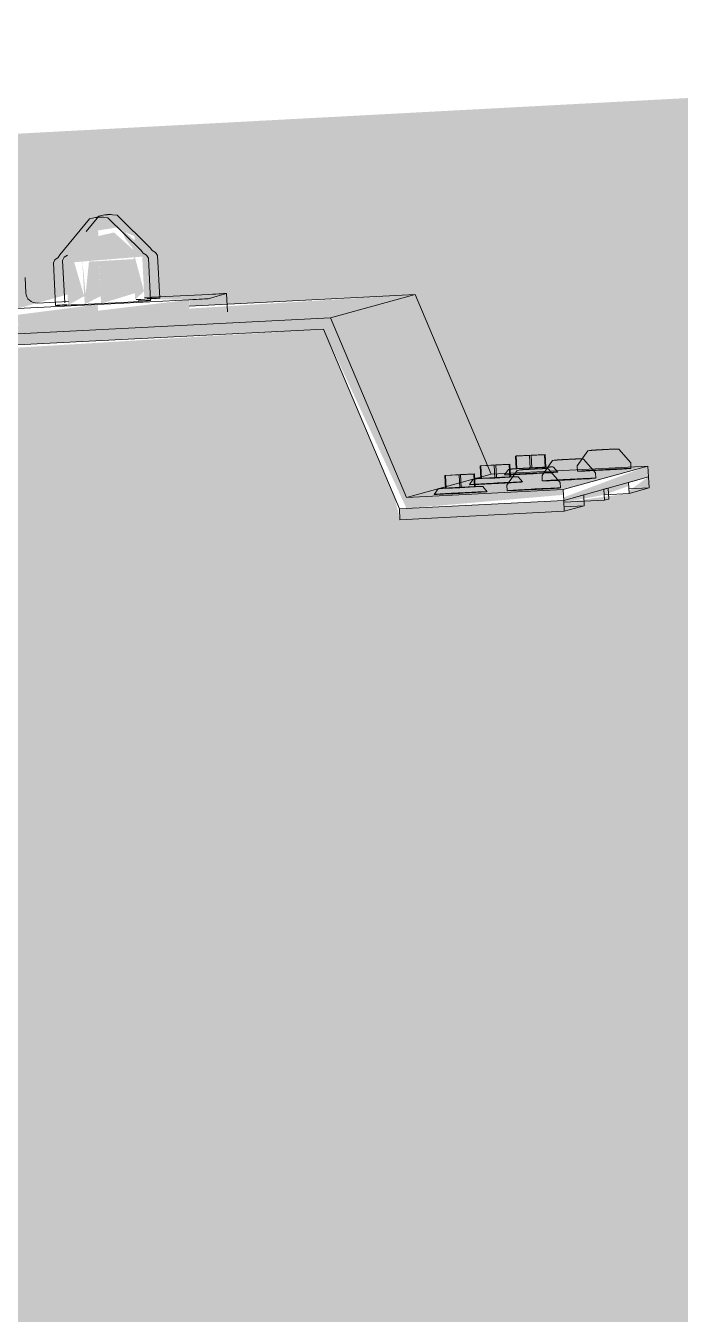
# Model space of a CAD drawing. Header units: millimetres. Extents: x -4612930 to -4329258, y -1064 to 30311.
# Drawn here: x -4402993.8 to -4402815, y 10963.9 to 11316.2 of the extents above; entities that cross this region are included whole.
import ezdxf

# ---------------------------------------------------------------- set-up
doc = ezdxf.new("R2010")
doc.units = ezdxf.units.MM
for name, color, linetype, lineweight in [('A-ROOF-PATT', 132, 'Continuous', 5), ('A-WALL-PATT', 111, 'Continuous', 5), ('Q-SPCQ', 91, 'Continuous', 5)]:
    doc.layers.add(name, color=color, linetype=linetype, lineweight=lineweight)

# ---------------------------------------------------------------- blocks, each defined once
blk = doc.blocks.new('Static Line_Sayfa_Metal Deck_Pan Mount - Up to 15 _ pitch - Max 2 Users-1848369-NORTH EAST')
at = {"layer": 'Q-SPCQ'}
h = blk.add_hatch(color=256, dxfattribs=at)
h.paths.add_polyline_path([(4296198.07, 11233.93), (4296220.02, 11235.05), (4296219.76, 11239.96), (4296197.9, 11237.14)])
h.paths.add_polyline_path([(4296189.68, 11241.42), (4296194.61, 11242.7), (4296192.06, 11292.11), (4296187.08, 11291.86), (4296189.66, 11241.68)])
for points in [[(4296194.66, 11241.68), (4296200.11, 11243.19), (4296198.68, 11262.94), (4296193.31, 11286.42), (4296194.63, 11242.7)], [(4296210.67, 11253.56), (4296220.06, 11253.99), (4296219.85, 11260.98), (4296212.87, 11258.67)], [(4296229.5, 11255.07), (4296232.42, 11255.24), (4296226.55, 11260.42), (4296227.14, 11258.19)], [(4296220.06, 11253.99), (4296229.91, 11254.54), (4296224.23, 11259.66), (4296219.92, 11258.67), (4296220.05, 11254.25)], [(4296229.99, 11241.28), (4296232.42, 11243.61), (4296229.91, 11252.94), (4296229.42, 11252.35), (4296229.99, 11241.29)], [(4296216.15, 11240.58), (4296216.47, 11242.79), (4296215.55, 11252.2), (4296215.63, 11250.6), (4296216.15, 11240.59)], [(4296220.69, 11240.21), (4296229.9, 11243.05), (4296229.42, 11252.35), (4296220.09, 11251.84), (4296220.68, 11240.26)], [(4296138.96, 11228.92), (4296283.38, 11236.3), (4296306.52, 11242.7), (4296244.83, 11238.84), (4296244.97, 11236.33), (4296198.06, 11233.93), (4296197.81, 11237.14), (4296162.1, 11235.31)], [(4296304.15, 11187.22), (4296327.29, 11193.61), (4296306.52, 11242.7), (4296283.38, 11236.3), (4296303.22, 11189.4)], [(4296220.02, 11235.05), (4296244.96, 11236.33), (4296244.71, 11241.24), (4296219.85, 11238.26)], [(4296092.19, 11173.37), (4296125.6, 11175.08), (4296141.21, 11226.03), (4296281.44, 11233.2), (4296304.15, 11184.21), (4296347.03, 11187.91), (4296346.95, 11189.4), (4296304.15, 11187.22), (4296283.38, 11236.3), (4296138.96, 11228.92), (4296123.35, 11177.97), (4296096.6, 11174.59)], [(4296304.15, 11187.22), (4296346.95, 11189.4), (4296370.1, 11195.8), (4296327.29, 11193.61), (4296316.6, 11190.66)], [(4296347.11, 11186.41), (4296370.25, 11192.8), (4296370.1, 11195.8), (4296347.07, 11187.22)], [(4296347.14, 11185.88), (4296358.17, 11187.91), (4296358.09, 11189.44), (4296347.11, 11186.41)], [(4296358.17, 11187.95), (4296364.85, 11190.32), (4296364.8, 11191.3), (4296358.09, 11189.44)], [(4296302.36, 11181.12), (4296347.26, 11183.41), (4296347.11, 11186.41), (4296302.21, 11184.11)]]:
    blk.add_hatch(color=256, dxfattribs=at).paths.add_polyline_path(points)
h = blk.add_hatch(color=256, dxfattribs=at)
h.paths.add_polyline_path([(4296211.67, 11239.79), (4296216.06, 11242.24), (4296213.33, 11251.52), (4296211.07, 11251.41), (4296211.63, 11240.67)])
h.paths.add_polyline_path([(4296216.18, 11240), (4296220.58, 11242.24), (4296220.06, 11251.84), (4296217.38, 11251.71), (4296216.23, 11240.48)])
for p, q in [((4296208.97, 11252.8), (4296208.09, 11252.2)), ((4296209.41, 11253.54), (4296208.97, 11252.8)), ((4296210.16, 11252.02), (4296210.61, 11252.9)), ((4296211.49, 11253.49), (4296210.61, 11252.9)), ((4296231.64, 11254.69), (4296232.15, 11253.99)), ((4296233.08, 11253.49), (4296232.15, 11253.99)), ((4296233.61, 11252.66), (4296233.08, 11253.49)), ((4296234.15, 11255.38), (4296234.66, 11254.69)), ((4296235.6, 11254.19), (4296234.66, 11254.69)), ((4296236.13, 11253.35), (4296235.6, 11254.19)), ((4296236.73, 11241.73), (4296236.13, 11253.35)), ((4296207.65, 11251.32), (4296208.09, 11252.2)), ((4296207.65, 11251.32), (4296208.25, 11239.7)), ((4296210.16, 11252.02), (4296210.76, 11240.39)), ((4296234.21, 11241.03), (4296233.61, 11252.66)), ((4296200.11, 11243.19), (4296199.9, 11247.35)), ((4296250.16, 11242.74), (4296232.51, 11241.84)), ((4296244.8, 11239.54), (4296306.52, 11242.7)), ((4296249.91, 11241.55), (4296252.42, 11242.24)), ((4296252.42, 11242.24), (4296254.94, 11242.94)), ((4296255.2, 11237.95), (4296254.94, 11242.94)), ((4296306.52, 11242.7), (4296283.38, 11236.3)), ((4296306.52, 11242.7), (4296327.29, 11193.61)), ((4296197.81, 11238.84), (4296219.76, 11239.96)), ((4296211.81, 11240.78), (4296203.26, 11240.34)), ((4296219.76, 11239.96), (4296244.71, 11241.24)), ((4296283.38, 11236.3), (4296138.96, 11228.92)), ((4296304.15, 11187.22), (4296283.38, 11236.3)), ((4296141.21, 11226.03), (4296281.44, 11233.2)), ((4296281.44, 11233.2), (4296302.21, 11184.11)), ((4296333.91, 11198.5), (4296337.78, 11198.67)), ((4296334.1, 11198.55), (4296333.91, 11198.5)), ((4296333.91, 11198.5), (4296334.09, 11195)), ((4296338.17, 11198.78), (4296334.1, 11198.55)), ((4296334.1, 11198.55), (4296334.28, 11195.06)), ((4296337.78, 11198.67), (4296341.85, 11198.9)), ((4296337.96, 11195.18), (4296337.78, 11198.67)), ((4296342.04, 11198.96), (4296338.17, 11198.78)), ((4296338.17, 11198.78), (4296338.35, 11195.29)), ((4296341.85, 11198.9), (4296342.04, 11198.96)), ((4296341.85, 11198.9), (4296342.03, 11195.41)), ((4296342.04, 11198.96), (4296342.22, 11195.46)), ((4296365.48, 11195.13), (4296365.4, 11196.63)), ((4296327.29, 11193.61), (4296304.15, 11187.22)), ((4296314.62, 11193.17), (4296318.5, 11193.35)), ((4296314.82, 11193.22), (4296314.62, 11193.17)), ((4296314.8, 11189.67), (4296314.62, 11193.17)), ((4296318.88, 11193.45), (4296314.82, 11193.22)), ((4296315, 11189.73), (4296314.82, 11193.22)), ((4296318.5, 11193.35), (4296322.57, 11193.58)), ((4296318.68, 11189.85), (4296318.5, 11193.35)), ((4296322.76, 11193.63), (4296318.88, 11193.45)), ((4296318.88, 11193.45), (4296319.06, 11189.96)), ((4296322.57, 11193.58), (4296322.76, 11193.63)), ((4296322.75, 11190.08), (4296322.57, 11193.58)), ((4296322.94, 11190.13), (4296322.76, 11193.63)), ((4296324.27, 11195.83), (4296328.14, 11196.01)), ((4296324.46, 11195.89), (4296324.27, 11195.83)), ((4296324.27, 11195.83), (4296324.45, 11192.34)), ((4296328.53, 11196.12), (4296324.46, 11195.89)), ((4296324.46, 11195.89), (4296324.64, 11192.39)), ((4296327.29, 11193.61), (4296370.1, 11195.8)), ((4296328.14, 11196.01), (4296332.21, 11196.24)), ((4296328.32, 11192.52), (4296328.14, 11196.01)), ((4296332.4, 11196.29), (4296328.53, 11196.12)), ((4296328.53, 11196.12), (4296328.71, 11192.62)), ((4296332.21, 11196.24), (4296332.4, 11196.29)), ((4296332.21, 11196.24), (4296332.39, 11192.74)), ((4296332.4, 11196.29), (4296332.58, 11192.8)), ((4296337.96, 11195.18), (4296334.09, 11195)), ((4296334.09, 11195), (4296334.28, 11195.06)), ((4296334.28, 11195.06), (4296338.35, 11195.29)), ((4296342.03, 11195.41), (4296337.96, 11195.18)), ((4296338.35, 11195.29), (4296342.22, 11195.46)), ((4296341.18, 11193.21), (4296341.26, 11191.72)), ((4296342.22, 11195.46), (4296342.03, 11195.41)), ((4296370.1, 11195.8), (4296346.95, 11189.4)), ((4296350.82, 11195.88), (4296350.9, 11194.38)), ((4296355.84, 11192.47), (4296355.76, 11193.96)), ((4296370.1, 11195.8), (4296370.25, 11192.8)), ((4296346.95, 11189.4), (4296304.15, 11187.22)), ((4296318.68, 11189.85), (4296314.8, 11189.67)), ((4296314.8, 11189.67), (4296315, 11189.73)), ((4296315, 11189.73), (4296319.06, 11189.96)), ((4296322.75, 11190.08), (4296318.68, 11189.85)), ((4296319.06, 11189.96), (4296322.94, 11190.13)), ((4296322.94, 11190.13), (4296322.75, 11190.08)), ((4296328.32, 11192.52), (4296324.45, 11192.34)), ((4296324.45, 11192.34), (4296324.64, 11192.39)), ((4296324.64, 11192.39), (4296328.71, 11192.62)), ((4296332.39, 11192.74), (4296328.32, 11192.52)), ((4296328.71, 11192.62), (4296332.58, 11192.8)), ((4296331.54, 11190.55), (4296331.62, 11189.05)), ((4296332.58, 11192.8), (4296332.39, 11192.74)), ((4296346.19, 11189.8), (4296346.12, 11191.3)), ((4296347.11, 11186.41), (4296346.95, 11189.4)), ((4296370.25, 11192.8), (4296347.11, 11186.41)), ((4296358.09, 11189.44), (4296358.68, 11189.61)), ((4296358.09, 11189.44), (4296358.24, 11186.45)), ((4296358.68, 11189.61), (4296359.27, 11189.77)), ((4296359.27, 11189.77), (4296359.43, 11186.77)), ((4296364.8, 11191.3), (4296370.25, 11192.8)), ((4296364.96, 11188.3), (4296364.8, 11191.3)), ((4296364.89, 11189.52), (4296370.41, 11189.81)), ((4296370.41, 11189.81), (4296364.96, 11188.3)), ((4296370.25, 11192.8), (4296370.41, 11189.81)), ((4296302.21, 11184.11), (4296347.11, 11186.41)), ((4296302.21, 11184.11), (4296347.11, 11186.41)), ((4296347.11, 11186.41), (4296352.56, 11187.91)), ((4296347.11, 11186.41), (4296347.26, 11183.41)), ((4296358.24, 11186.45), (4296347.14, 11185.88)), ((4296352.71, 11184.92), (4296352.56, 11187.91)), ((4296364.96, 11188.3), (4296358.17, 11187.95)), ((4296358.83, 11186.61), (4296358.24, 11186.45)), ((4296359.43, 11186.77), (4296358.83, 11186.61)), ((4296302.21, 11184.11), (4296302.36, 11181.12)), ((4296347.26, 11183.41), (4296302.36, 11181.12)), ((4296347.2, 11184.64), (4296352.71, 11184.92)), ((4296352.71, 11184.92), (4296347.26, 11183.41))]:
    blk.add_line(p, q, dxfattribs=at)
at = {"layer": 'Q-SPCQ', "flags": 128}
for points in [[(4296209.41, 11253.54), (4296217.54, 11263.42), (4296218.74, 11263.69), (4296219.16, 11263.76), (4296219.37, 11263.78), (4296219.5, 11263.79), (4296219.59, 11263.8), (4296219.66, 11263.81), (4296219.7, 11263.81), (4296219.74, 11263.82), (4296219.77, 11263.82), (4296219.8, 11263.82), (4296219.82, 11263.82), (4296219.84, 11263.82), (4296219.85, 11263.82), (4296219.87, 11263.82), (4296219.88, 11263.83), (4296219.89, 11263.83), (4296219.9, 11263.83), (4296219.91, 11263.83), (4296219.92, 11263.83), (4296219.93, 11263.83), (4296219.93, 11263.83), (4296219.94, 11263.83), (4296219.95, 11263.83), (4296219.95, 11263.83), (4296219.96, 11263.83), (4296219.98, 11263.83), (4296219.98, 11263.83)], [(4296216.58, 11259.9), (4296220.06, 11264.12), (4296221.25, 11264.39), (4296221.67, 11264.45), (4296221.89, 11264.48), (4296222.02, 11264.49), (4296222.11, 11264.5), (4296222.17, 11264.5), (4296222.22, 11264.51), (4296222.26, 11264.51), (4296222.29, 11264.51), (4296222.31, 11264.51), (4296222.33, 11264.52), (4296222.35, 11264.52), (4296222.37, 11264.52), (4296222.38, 11264.52), (4296222.4, 11264.52), (4296222.41, 11264.52), (4296222.42, 11264.52), (4296222.43, 11264.52), (4296222.43, 11264.52), (4296222.44, 11264.52), (4296222.45, 11264.52), (4296222.46, 11264.52), (4296222.46, 11264.52), (4296222.47, 11264.52), (4296222.48, 11264.53), (4296222.49, 11264.53), (4296222.5, 11264.53)], [(4296231.64, 11254.69), (4296222.53, 11263.68), (4296221.31, 11263.83), (4296220.89, 11263.84), (4296220.67, 11263.85), (4296220.54, 11263.85), (4296220.45, 11263.85), (4296220.39, 11263.85), (4296220.34, 11263.85), (4296220.3, 11263.84), (4296220.27, 11263.84), (4296220.24, 11263.84), (4296220.22, 11263.84), (4296220.21, 11263.84), (4296220.19, 11263.84), (4296220.18, 11263.84), (4296220.16, 11263.84), (4296220.15, 11263.84), (4296220.14, 11263.84), (4296220.13, 11263.84), (4296220.12, 11263.84), (4296220.12, 11263.84), (4296220.11, 11263.84), (4296220.1, 11263.84), (4296220.09, 11263.84), (4296220.09, 11263.84), (4296220.08, 11263.84), (4296220.07, 11263.84), (4296220.06, 11263.84)], [(4296234.15, 11255.38), (4296225.04, 11264.38), (4296223.83, 11264.52), (4296223.4, 11264.54), (4296223.19, 11264.54), (4296223.05, 11264.54), (4296222.97, 11264.54), (4296222.9, 11264.54), (4296222.85, 11264.54), (4296222.82, 11264.54), (4296222.79, 11264.54), (4296222.76, 11264.54), (4296222.74, 11264.54), (4296222.72, 11264.54), (4296222.7, 11264.54), (4296222.69, 11264.54), (4296222.68, 11264.53), (4296222.67, 11264.53), (4296222.66, 11264.53), (4296222.65, 11264.53), (4296222.64, 11264.53), (4296222.63, 11264.53), (4296222.62, 11264.53), (4296222.62, 11264.53), (4296222.61, 11264.53), (4296222.6, 11264.53), (4296222.59, 11264.53), (4296222.58, 11264.53), (4296222.57, 11264.53)], [(4296350.82, 11195.88), (4296353.71, 11199.93), (4296354.16, 11200.03), (4296354.33, 11200.05), (4296354.42, 11200.07), (4296354.49, 11200.07), (4296354.55, 11200.08), (4296354.61, 11200.08), (4296354.67, 11200.09), (4296354.72, 11200.09), (4296354.78, 11200.1), (4296354.85, 11200.1), (4296354.91, 11200.11), (4296354.98, 11200.11), (4296355.06, 11200.12), (4296355.13, 11200.12), (4296355.21, 11200.13), (4296355.3, 11200.13), (4296355.39, 11200.14), (4296355.48, 11200.14), (4296355.58, 11200.15), (4296355.67, 11200.16), (4296355.78, 11200.16), (4296355.88, 11200.17), (4296355.99, 11200.17), (4296356.1, 11200.18), (4296356.22, 11200.19), (4296356.33, 11200.19), (4296356.45, 11200.2), (4296356.57, 11200.21), (4296356.7, 11200.21), (4296356.82, 11200.22), (4296356.95, 11200.23), (4296357.08, 11200.24), (4296357.21, 11200.24), (4296357.34, 11200.25), (4296357.47, 11200.26), (4296357.6, 11200.26), (4296357.74, 11200.27), (4296357.87, 11200.28), (4296358, 11200.28), (4296358.05, 11200.29)], [(4296365.4, 11196.63), (4296362.12, 11200.36), (4296361.66, 11200.42), (4296361.49, 11200.42), (4296361.39, 11200.43), (4296361.32, 11200.43), (4296361.26, 11200.43), (4296361.2, 11200.42), (4296361.15, 11200.42), (4296361.09, 11200.42), (4296361.03, 11200.42), (4296360.97, 11200.42), (4296360.9, 11200.42), (4296360.83, 11200.41), (4296360.76, 11200.41), (4296360.68, 11200.41), (4296360.6, 11200.4), (4296360.51, 11200.4), (4296360.43, 11200.4), (4296360.33, 11200.39), (4296360.24, 11200.39), (4296360.14, 11200.39), (4296360.04, 11200.38), (4296359.93, 11200.38), (4296359.82, 11200.37), (4296359.71, 11200.37), (4296359.6, 11200.36), (4296359.48, 11200.36), (4296359.36, 11200.35), (4296359.24, 11200.34), (4296359.11, 11200.34), (4296358.99, 11200.33), (4296358.86, 11200.33), (4296358.73, 11200.32), (4296358.6, 11200.31), (4296358.47, 11200.31), (4296358.34, 11200.3), (4296358.21, 11200.29), (4296358.07, 11200.29), (4296358.05, 11200.29)], [(4296341.18, 11193.21), (4296344.06, 11197.26), (4296344.52, 11197.37), (4296344.68, 11197.39), (4296344.78, 11197.4), (4296344.85, 11197.41), (4296344.91, 11197.42), (4296344.97, 11197.42), (4296345.02, 11197.43), (4296345.08, 11197.43), (4296345.14, 11197.43), (4296345.2, 11197.44), (4296345.27, 11197.44), (4296345.34, 11197.45), (4296345.41, 11197.45), (4296345.49, 11197.46), (4296345.57, 11197.46), (4296345.66, 11197.47), (4296345.74, 11197.47), (4296345.84, 11197.48), (4296345.93, 11197.49), (4296346.03, 11197.49), (4296346.13, 11197.5), (4296346.24, 11197.5), (4296346.35, 11197.51), (4296346.46, 11197.52), (4296346.57, 11197.52), (4296346.69, 11197.53), (4296346.81, 11197.54), (4296346.93, 11197.54), (4296347.05, 11197.55), (4296347.18, 11197.56), (4296347.31, 11197.56), (4296347.44, 11197.57), (4296347.57, 11197.58), (4296347.7, 11197.59), (4296347.83, 11197.59), (4296347.96, 11197.6), (4296348.09, 11197.61), (4296348.23, 11197.61), (4296348.36, 11197.62), (4296348.4, 11197.62)], [(4296355.76, 11193.96), (4296352.48, 11197.7), (4296352.01, 11197.75), (4296351.85, 11197.76), (4296351.75, 11197.76), (4296351.68, 11197.76), (4296351.62, 11197.76), (4296351.56, 11197.76), (4296351.5, 11197.76), (4296351.45, 11197.76), (4296351.39, 11197.76), (4296351.32, 11197.75), (4296351.26, 11197.75), (4296351.19, 11197.75), (4296351.11, 11197.75), (4296351.04, 11197.74), (4296350.96, 11197.74), (4296350.87, 11197.74), (4296350.78, 11197.73), (4296350.69, 11197.73), (4296350.59, 11197.73), (4296350.5, 11197.72), (4296350.39, 11197.72), (4296350.29, 11197.71), (4296350.18, 11197.71), (4296350.07, 11197.7), (4296349.95, 11197.7), (4296349.84, 11197.69), (4296349.72, 11197.69), (4296349.59, 11197.68), (4296349.47, 11197.68), (4296349.35, 11197.67), (4296349.22, 11197.66), (4296349.09, 11197.66), (4296348.96, 11197.65), (4296348.83, 11197.64), (4296348.7, 11197.64), (4296348.56, 11197.63), (4296348.43, 11197.62), (4296348.4, 11197.62)], [(4296335.87, 11191.45), (4296334.63, 11192.85), (4296334.45, 11192.87), (4296334.37, 11192.87), (4296334.3, 11192.87), (4296334.25, 11192.87), (4296334.18, 11192.87), (4296334.11, 11192.87), (4296334.04, 11192.87), (4296333.96, 11192.87), (4296333.87, 11192.87), (4296333.77, 11192.86), (4296333.66, 11192.86), (4296333.55, 11192.86), (4296333.43, 11192.85), (4296333.3, 11192.85), (4296333.17, 11192.84), (4296333.02, 11192.84), (4296332.87, 11192.83), (4296332.71, 11192.82), (4296332.55, 11192.82), (4296332.38, 11192.81), (4296332.2, 11192.8), (4296332.02, 11192.79), (4296331.84, 11192.78), (4296331.64, 11192.78), (4296331.44, 11192.77), (4296331.24, 11192.76), (4296331.04, 11192.75), (4296330.83, 11192.74), (4296330.61, 11192.73), (4296330.39, 11192.72), (4296330.17, 11192.71), (4296329.95, 11192.7), (4296329.72, 11192.68), (4296329.5, 11192.67), (4296329.27, 11192.66), (4296329.04, 11192.65), (4296328.81, 11192.64), (4296328.76, 11192.64)], [(4296330.96, 11193.36), (4296332.04, 11194.88), (4296332.22, 11194.92), (4296332.31, 11194.93), (4296332.37, 11194.94), (4296332.43, 11194.95), (4296332.49, 11194.95), (4296332.56, 11194.96), (4296332.63, 11194.96), (4296332.71, 11194.97), (4296332.8, 11194.98), (4296332.9, 11194.98), (4296333, 11194.99), (4296333.12, 11195), (4296333.24, 11195.01), (4296333.37, 11195.02), (4296333.5, 11195.03), (4296333.65, 11195.03), (4296333.8, 11195.04), (4296333.95, 11195.05), (4296334.12, 11195.06), (4296334.29, 11195.07), (4296334.46, 11195.08), (4296334.64, 11195.09), (4296334.83, 11195.11), (4296335.02, 11195.12), (4296335.22, 11195.13), (4296335.42, 11195.14), (4296335.63, 11195.15), (4296335.84, 11195.16), (4296336.06, 11195.18), (4296336.27, 11195.19), (4296336.49, 11195.2), (4296336.72, 11195.21), (4296336.94, 11195.22), (4296337.17, 11195.24), (4296337.4, 11195.25), (4296337.63, 11195.26), (4296337.86, 11195.27), (4296338.09, 11195.28), (4296338.32, 11195.3), (4296338.4, 11195.3)], [(4296331.54, 11190.55), (4296334.42, 11194.6), (4296334.87, 11194.7), (4296335.04, 11194.73), (4296335.14, 11194.74), (4296335.21, 11194.75), (4296335.27, 11194.75), (4296335.33, 11194.76), (4296335.38, 11194.76), (4296335.44, 11194.77), (4296335.5, 11194.77), (4296335.56, 11194.77), (4296335.63, 11194.78), (4296335.7, 11194.78), (4296335.77, 11194.79), (4296335.85, 11194.79), (4296335.93, 11194.8), (4296336.01, 11194.8), (4296336.1, 11194.81), (4296336.19, 11194.82), (4296336.29, 11194.82), (4296336.39, 11194.83), (4296336.49, 11194.83), (4296336.6, 11194.84), (4296336.71, 11194.85), (4296336.82, 11194.85), (4296336.93, 11194.86), (4296337.05, 11194.87), (4296337.17, 11194.87), (4296337.29, 11194.88), (4296337.41, 11194.89), (4296337.54, 11194.89), (4296337.66, 11194.9), (4296337.79, 11194.91), (4296337.92, 11194.91), (4296338.05, 11194.92), (4296338.19, 11194.93), (4296338.32, 11194.94), (4296338.45, 11194.94), (4296338.58, 11194.95), (4296338.72, 11194.96), (4296338.76, 11194.96)], [(4296345.51, 11194.11), (4296344.27, 11195.51), (4296344.09, 11195.53), (4296344.01, 11195.54), (4296343.95, 11195.54), (4296343.89, 11195.54), (4296343.83, 11195.54), (4296343.76, 11195.54), (4296343.68, 11195.53), (4296343.6, 11195.53), (4296343.51, 11195.53), (4296343.41, 11195.53), (4296343.31, 11195.52), (4296343.19, 11195.52), (4296343.07, 11195.51), (4296342.94, 11195.51), (4296342.81, 11195.5), (4296342.67, 11195.5), (4296342.51, 11195.49), (4296342.36, 11195.49), (4296342.19, 11195.48), (4296342.02, 11195.47), (4296341.85, 11195.46), (4296341.67, 11195.46), (4296341.48, 11195.45), (4296341.29, 11195.44), (4296341.09, 11195.43), (4296340.89, 11195.42), (4296340.68, 11195.41), (4296340.47, 11195.4), (4296340.25, 11195.39), (4296340.04, 11195.38), (4296339.82, 11195.37), (4296339.59, 11195.36), (4296339.37, 11195.35), (4296339.14, 11195.34), (4296338.91, 11195.33), (4296338.68, 11195.31), (4296338.45, 11195.3), (4296338.4, 11195.3)], [(4296346.12, 11191.3), (4296342.83, 11195.03), (4296342.37, 11195.09), (4296342.2, 11195.1), (4296342.11, 11195.1), (4296342.03, 11195.1), (4296341.97, 11195.1), (4296341.92, 11195.1), (4296341.86, 11195.1), (4296341.8, 11195.09), (4296341.74, 11195.09), (4296341.68, 11195.09), (4296341.61, 11195.09), (4296341.54, 11195.09), (4296341.47, 11195.08), (4296341.39, 11195.08), (4296341.31, 11195.08), (4296341.23, 11195.07), (4296341.14, 11195.07), (4296341.05, 11195.07), (4296340.95, 11195.06), (4296340.85, 11195.06), (4296340.75, 11195.05), (4296340.64, 11195.05), (4296340.54, 11195.04), (4296340.42, 11195.04), (4296340.31, 11195.03), (4296340.19, 11195.03), (4296340.07, 11195.02), (4296339.95, 11195.02), (4296339.83, 11195.01), (4296339.7, 11195.01), (4296339.58, 11195), (4296339.45, 11194.99), (4296339.32, 11194.99), (4296339.19, 11194.98), (4296339.05, 11194.97), (4296338.92, 11194.97), (4296338.79, 11194.96), (4296338.76, 11194.96)], [(4296311.67, 11188.03), (4296312.76, 11189.55), (4296312.94, 11189.59), (4296313.02, 11189.6), (4296313.08, 11189.61), (4296313.14, 11189.62), (4296313.2, 11189.62), (4296313.27, 11189.63), (4296313.34, 11189.64), (4296313.43, 11189.64), (4296313.52, 11189.65), (4296313.61, 11189.66), (4296313.72, 11189.66), (4296313.83, 11189.67), (4296313.95, 11189.68), (4296314.08, 11189.69), (4296314.22, 11189.7), (4296314.36, 11189.71), (4296314.51, 11189.72), (4296314.67, 11189.73), (4296314.83, 11189.74), (4296315, 11189.75), (4296315.18, 11189.76), (4296315.36, 11189.77), (4296315.55, 11189.78), (4296315.74, 11189.79), (4296315.94, 11189.8), (4296316.14, 11189.81), (4296316.35, 11189.82), (4296316.56, 11189.84), (4296316.77, 11189.85), (4296316.99, 11189.86), (4296317.21, 11189.87), (4296317.43, 11189.88), (4296317.66, 11189.9), (4296317.88, 11189.91), (4296318.11, 11189.92), (4296318.34, 11189.93), (4296318.57, 11189.94), (4296318.81, 11189.96), (4296319.04, 11189.97), (4296319.11, 11189.97)], [(4296326.22, 11188.78), (4296324.99, 11190.18), (4296324.81, 11190.2), (4296324.72, 11190.21), (4296324.66, 11190.21), (4296324.6, 11190.21), (4296324.54, 11190.21), (4296324.47, 11190.21), (4296324.4, 11190.21), (4296324.31, 11190.2), (4296324.22, 11190.2), (4296324.13, 11190.2), (4296324.02, 11190.19), (4296323.91, 11190.19), (4296323.79, 11190.19), (4296323.66, 11190.18), (4296323.52, 11190.18), (4296323.38, 11190.17), (4296323.23, 11190.17), (4296323.07, 11190.16), (4296322.91, 11190.15), (4296322.74, 11190.14), (4296322.56, 11190.14), (4296322.38, 11190.13), (4296322.19, 11190.12), (4296322, 11190.11), (4296321.8, 11190.1), (4296321.6, 11190.09), (4296321.39, 11190.08), (4296321.18, 11190.07), (4296320.97, 11190.06), (4296320.75, 11190.05), (4296320.53, 11190.04), (4296320.31, 11190.03), (4296320.08, 11190.02), (4296319.85, 11190.01), (4296319.62, 11190), (4296319.39, 11189.99), (4296319.16, 11189.97), (4296319.11, 11189.97)], [(4296321.32, 11190.7), (4296322.4, 11192.22), (4296322.58, 11192.26), (4296322.66, 11192.27), (4296322.72, 11192.28), (4296322.78, 11192.28), (4296322.85, 11192.29), (4296322.91, 11192.29), (4296322.99, 11192.3), (4296323.07, 11192.31), (4296323.16, 11192.31), (4296323.26, 11192.32), (4296323.36, 11192.33), (4296323.48, 11192.34), (4296323.6, 11192.34), (4296323.72, 11192.35), (4296323.86, 11192.36), (4296324, 11192.37), (4296324.15, 11192.38), (4296324.31, 11192.39), (4296324.47, 11192.4), (4296324.64, 11192.41), (4296324.82, 11192.42), (4296325, 11192.43), (4296325.19, 11192.44), (4296325.38, 11192.45), (4296325.58, 11192.46), (4296325.78, 11192.48), (4296325.99, 11192.49), (4296326.2, 11192.5), (4296326.41, 11192.51), (4296326.63, 11192.52), (4296326.85, 11192.54), (4296327.07, 11192.55), (4296327.3, 11192.56), (4296327.53, 11192.57), (4296327.76, 11192.58), (4296327.99, 11192.6), (4296328.22, 11192.61), (4296328.45, 11192.62), (4296328.68, 11192.63), (4296328.76, 11192.64)]]:
    blk.add_lwpolyline(points, dxfattribs=at)
at = {"layer": 'Q-SPCQ'}
for centre, major_axis, ratio, start_param, end_param in [((4296203.11, 11243.34), (-0.8, 2.89), 0.999054, 1.352559, 2.923355), ((4296249.95, 11242.68), (4.99, 0.26), 0.009417, 0, 1.528317), ((4296221.23, 11240.37), (12.98, 0.67), 0.009417, 2.454172, 4.66991), ((4296223.75, 11241.06), (12.98, 0.67), 0.009417, 3.099114, 3.141593), ((4296221.23, 11240.37), (12.98, 0.67), 0.009417, 4.66991, 7.026104), ((4296223.75, 11241.06), (12.98, 0.67), 0.009417, 5.241182, 7.026104), ((4296244.92, 11241.29), (4.99, 0.26), 0.009417, 4.66991, 6.240706), ((4296338.23, 11193.73), (7.27, 0.38), 0.009417, 1.528317, 4.66991), ((4296338.23, 11193.73), (7.27, 0.38), 0.009417, 4.66991, 7.811503), ((4296358.19, 11194.76), (7.29, 0.38), 0.009417, 1.528317, 4.66991), ((4296358.19, 11194.76), (7.29, 0.38), 0.009417, 4.66991, 7.811503), ((4296328.59, 11191.07), (7.27, 0.38), 0.009417, 1.528317, 4.66991), ((4296328.59, 11191.07), (7.27, 0.38), 0.009417, 4.66991, 7.811503), ((4296338.9, 11189.43), (7.29, 0.38), 0.009417, 1.528317, 4.66991), ((4296338.9, 11189.43), (7.29, 0.38), 0.009417, 4.66991, 7.811503), ((4296348.55, 11192.09), (7.29, 0.38), 0.009417, 1.528317, 4.66991), ((4296348.55, 11192.09), (7.29, 0.38), 0.009417, 4.66991, 7.811503), ((4296318.95, 11188.41), (7.27, 0.38), 0.009417, 1.528317, 4.66991), ((4296318.95, 11188.41), (7.27, 0.38), 0.009417, 4.66991, 7.811503)]:
    blk.add_ellipse(centre, major_axis=major_axis, ratio=ratio, start_param=start_param, end_param=end_param, dxfattribs=at)

msp = doc.modelspace()

# ---------------------------------------------------------------- hatches: boundary and pattern name
at = {"layer": 'A-ROOF-PATT'}
h = msp.add_hatch(dxfattribs=at)
h.set_pattern_fill('FP_164', color=256, style=0, pattern_type=2)
h.set_pattern_definition([(3.05, (-8687274.0906, -226018.123), (-59.9198678984, -0.0001809275), [])])
h.paths.add_polyline_path([(-4420938.25, 9462.05), (-4394296, 10866.67), (-4390148.46, 11181.06), (-4386730.62, 11362.94), (-4386730.62, 11371.18), (-4392008.36, 11099.1), (-4393113.72, 11191.54), (-4393570.2, 11217.27), (-4393684.5, 11211.19), (-4393684.5, 11207.58), (-4393786.07, 11202.19), (-4393870.97, 11203.47), (-4393870.97, 11253.77), (-4393952.64, 11239.31), (-4393960.46, 11233.29), (-4393979.62, 11227.35), (-4393998.26, 11226.59), (-4394085.29, 11228.29), (-4394098.16, 11233.94), (-4394108.03, 11241.77), (-4394116.67, 11254.33), (-4394123.04, 11267.69), (-4394283.38, 11239.31), (-4394291.2, 11233.29), (-4394310.36, 11227.35), (-4394329, 11226.59), (-4394416.03, 11228.29), (-4394428.9, 11233.94), (-4394438.77, 11241.77), (-4394446.28, 11251.59), (-4394452.29, 11271.56), (-4394451.86, 11284.9), (-4394451.25, 11289.53), (-4394446.28, 11301.59), (-4394438.36, 11311.94), (-4394428.04, 11319.89), (-4394416.03, 11324.88), (-4394403.14, 11326.59), (-4394351.53, 11328.79), (-4394164.16, 11361.95), (-4394164.16, 11503.7), (-4398948.33, 11502.07), (-4402998.58, 11286.53), (-4402993.82, 11243.19), (-4403004.32, 11242.7), (-4403006.86, 11286.09), (-4405609.42, 11149.87), (-4405639.06, 11148.69), (-4405869.21, 11136.07), (-4420828.6, 9474.23)])
h.paths.add_polyline_path([(-4406258.15, 10300.91), (-4406258.3, 10306.94), (-4406235.16, 10313.3), (-4406213.4, 10316.43), (-4406197.79, 10360.66), (-4406176.89, 10366.43), (-4406032.47, 10373.82), (-4406011.71, 10324.73), (-4405968.9, 10326.92), (-4405968.9, 10323.88), (-4405974.15, 10321.44), (-4405974.04, 10319.42), (-4405991.85, 10316.74), (-4405991.73, 10314.53), (-4406036.64, 10312.24), (-4406038.1, 10318.34), (-4406057.56, 10364.32), (-4406176.6, 10357.15), (-4406192.51, 10311.97), (-4406195.6, 10309.09), (-4406197.79, 10307.98), (-4406213.36, 10305.41), (-4406213.4, 10303.19), (-4406215.65, 10303.08)])
h.paths.add_polyline_path([(-4406141.19, 10369.96), (-4406127.5, 10374.31), (-4406127.92, 10382.53), (-4406107.01, 10383.11), (-4406106.46, 10372.59), (-4406127.92, 10370.78)])
h.paths.add_polyline_path([(-4405964.83, 10371.61), (-4405962.88, 10375.18), (-4405963.07, 10377.44), (-4405963.11, 10427.25), (-4405758.43, 10436.63), (-4405755.41, 10384.58), (-4405763.51, 10384.17), (-4405765.27, 10381.82), (-4405906.26, 10374.6)])
h.paths.add_polyline_path([(-4406144.95, 10392.78), (-4406149.93, 10392.53), (-4406148.34, 10439.9), (-4406143.35, 10440.15), (-4406143.35, 10413.73), (-4406143.95, 10405.88)])
h.paths.add_polyline_path([(-4406144.33, 10372.8), (-4406143.35, 10407.95), (-4406141.21, 10406.06), (-4406140.65, 10373.82), (-4406141.19, 10373.67)])
h.paths.add_polyline_path([(-4406128.33, 10384.68), (-4406123.03, 10390.47), (-4406113.38, 10392.1), (-4406109.09, 10390.85), (-4406109.09, 10386.22), (-4406125.54, 10384.81)])
h.paths.add_polyline_path([(-4405965.05, 10427.25), (-4405957.99, 10429.18), (-4405897.9, 10434.13), (-4405894.7, 10435.01), (-4405848.66, 10436.61), (-4405848.51, 10434.78), (-4405958.11, 10427.61)])
h.paths.add_polyline_path([(-4405902.25, 10437.88), (-4405903.65, 10439.81), (-4405905.35, 10439.72), (-4405905.55, 10501.79), (-4405903.62, 10503.51), (-4405902.25, 10503.89), (-4405901.33, 10438.13)])
h.paths.add_polyline_path([(-4405523.58, 10504.3), (-4405656.03, 10499.09), (-4405655.97, 10500.97), (-4405652.77, 10501.85), (-4405606.74, 10503.45), (-4405606.58, 10501.61), (-4405523.57, 10504.3)])
h.paths.add_polyline_path([(-4405722.9, 10438.44), (-4405720.96, 10442.02), (-4405721.14, 10444.28), (-4405721.19, 10494.09), (-4405516.5, 10503.46), (-4405513.48, 10451.42), (-4405521.58, 10451.01), (-4405523.34, 10448.65), (-4405664.33, 10441.44)])
h.paths.add_polyline_path([(-4405873.83, 10438.71), (-4405874.21, 10446.12), (-4405850.75, 10447.04), (-4405850.38, 10439.91), (-4405871.13, 10438.78)])
h.paths.add_polyline_path([(-4405871.18, 10453.38), (-4405865.41, 10457.09), (-4405863.28, 10454.85), (-4405871.13, 10453.39)])
h.paths.add_polyline_path([(-4405867.84, 10449.53), (-4405867.84, 10452.87), (-4405863.25, 10454.24), (-4405862.98, 10455), (-4405858.95, 10457.09), (-4405854.53, 10454.24), (-4405858.17, 10450.03), (-4405863.28, 10449.76)])
h.paths.add_polyline_path([(-4405660.32, 10504.71), (-4405660.98, 10506.68), (-4405663.5, 10508.82), (-4405663.62, 10568.63), (-4405662.62, 10570.09), (-4405660.32, 10570.72), (-4405659.4, 10504.97)])
h.paths.add_polyline_path([(-4405281.65, 10571.13), (-4405285.87, 10570.92), (-4405414.1, 10565.92), (-4405414.04, 10567.8), (-4405408.92, 10568.78), (-4405364.81, 10570.29), (-4405364.65, 10568.45), (-4405281.64, 10571.13)])
h.paths.add_polyline_path([(-4405480.97, 10505.28), (-4405479.03, 10508.86), (-4405479.22, 10511.11), (-4405479.26, 10560.93), (-4405274.57, 10570.3), (-4405271.55, 10518.26), (-4405469.87, 10505.85)])
h.paths.add_polyline_path([(-4405631.9, 10505.54), (-4405632.29, 10512.95), (-4405608.72, 10511.83), (-4405608.46, 10506.74), (-4405629.2, 10505.61)])
h.paths.add_polyline_path([(-4405906.63, 10505.74), (-4405909.6, 10506.97), (-4405913.15, 10507.64), (-4405913.33, 10511.23), (-4405907.03, 10514.54), (-4405906, 10516.18), (-4405900.56, 10515.42), (-4405897.64, 10516.05), (-4405666.61, 10582.16), (-4405663.68, 10583.13), (-4405658.63, 10582.26), (-4405655.72, 10582.89), (-4405424.68, 10648.99), (-4405421.75, 10649.96), (-4405416.7, 10649.1), (-4405413.79, 10649.73), (-4405182.76, 10715.83), (-4405179.82, 10716.8), (-4405174.77, 10715.93), (-4405171.86, 10716.56), (-4404938.12, 10781.28), (-4404941.03, 10782.77), (-4404932.84, 10782.77), (-4404929.6, 10783.49), (-4404696.19, 10848.12), (-4404699.1, 10849.61), (-4404690.92, 10849.61), (-4404687.67, 10850.33), (-4404454.26, 10914.96), (-4404457.18, 10916.44), (-4404448.99, 10916.44), (-4404445.74, 10917.17), (-4404212.34, 10981.79), (-4404215.25, 10983.28), (-4404207.06, 10983.28), (-4404203.81, 10984), (-4403973.11, 11050.01), (-4403970.18, 11050.99), (-4403965.13, 11050.12), (-4403962.22, 11050.75), (-4403731.19, 11116.85), (-4403728.25, 11117.82), (-4403723.2, 11116.96), (-4403720.29, 11117.58), (-4403489.26, 11183.69), (-4403486.33, 11184.66), (-4403481.28, 11183.79), (-4403478.36, 11184.42), (-4403244.71, 11249.18), (-4403244.71, 11251.41), (-4403239.35, 11250.63), (-4403236.33, 11247.06), (-4403236.1, 11242.65), (-4405902.72, 10507.7), (-4405904.96, 10510.45), (-4405906.59, 10505.85)])
h.paths.add_polyline_path([(-4405279.66, 10511.8), (-4405279.66, 10511.8), (-4405279.66, 10517.84)])
h.paths.add_polyline_path([(-4405629.25, 10520.22), (-4405623.48, 10523.93), (-4405621.35, 10521.69), (-4405624.67, 10521.07)])
h.paths.add_polyline_path([(-4405625.92, 10516.37), (-4405625.92, 10519.71), (-4405621.33, 10521.07), (-4405621.05, 10521.84), (-4405617.02, 10523.93), (-4405612.6, 10521.07), (-4405616.24, 10516.86), (-4405621.35, 10516.6)])
h.paths.add_polyline_path([(-4405418.4, 10571.55), (-4405419.79, 10573.48), (-4405421.49, 10573.4), (-4405421.52, 10632.88), (-4405420.69, 10636.93), (-4405418.4, 10637.56), (-4405417.47, 10571.81)])
h.paths.add_polyline_path([(-4405039.73, 10637.97), (-4405172.18, 10632.88), (-4405172.12, 10634.64), (-4405168.92, 10635.52), (-4405122.88, 10637.12), (-4405122.73, 10635.29), (-4405039.72, 10637.97)])
h.paths.add_polyline_path([(-4405239.04, 10572.12), (-4405237.1, 10575.69), (-4405237.29, 10577.95), (-4405237.33, 10627.76), (-4405032.64, 10637.14), (-4405029.62, 10585.1), (-4405037.73, 10584.68), (-4405039.48, 10582.33), (-4405180.47, 10575.11)])
h.paths.add_polyline_path([(-4405389.98, 10572.38), (-4405390.36, 10579.79), (-4405366.9, 10580.72), (-4405366.53, 10573.58), (-4405387.27, 10572.45)])
h.paths.add_polyline_path([(-4405387.33, 10587.06), (-4405381.55, 10590.77), (-4405379.42, 10588.53), (-4405382.74, 10587.91)])
h.paths.add_polyline_path([(-4405383.99, 10583.2), (-4405383.99, 10586.55), (-4405379.4, 10587.91), (-4405379.13, 10588.68), (-4405375.1, 10590.77), (-4405370.67, 10587.91), (-4405374.31, 10583.7), (-4405379.42, 10583.44)])
h.paths.add_polyline_path([(-4405176.47, 10638.39), (-4405178.78, 10640.27), (-4405179.56, 10640.23), (-4405179.76, 10702.3), (-4405178.76, 10703.77), (-4405176.46, 10704.25), (-4405175.55, 10638.64)])
h.paths.add_polyline_path([(-4404797.79, 10704.8), (-4404802.01, 10704.59), (-4404930.25, 10699.6), (-4404930.19, 10701.48), (-4404926.99, 10702.36), (-4404880.95, 10703.96), (-4404880.8, 10702.13), (-4404797.78, 10704.81)])
h.paths.add_polyline_path([(-4404997.11, 10638.96), (-4404995.17, 10642.53), (-4404995.36, 10644.79), (-4404995.4, 10694.6), (-4404790.71, 10703.97), (-4404787.69, 10651.93), (-4404948.63, 10641.44)])
h.paths.add_polyline_path([(-4405148.05, 10639.22), (-4405148.43, 10646.63), (-4405124.97, 10647.55), (-4405124.6, 10640.42), (-4405145.34, 10639.29)])
h.paths.add_polyline_path([(-4404795.8, 10645.48), (-4404795.8, 10645.48), (-4404795.8, 10651.52)])
h.paths.add_polyline_path([(-4405145.4, 10653.89), (-4405138.39, 10656.31), (-4405137.49, 10655.36), (-4405140.81, 10654.75)])
h.paths.add_polyline_path([(-4405142.06, 10650.04), (-4405142.06, 10653.39), (-4405137.47, 10654.75), (-4405135.66, 10656.31), (-4405131.17, 10656.31), (-4405128.75, 10654.75), (-4405132.38, 10650.54), (-4405137.49, 10650.28)])
h.paths.add_polyline_path([(-4404934.54, 10705.23), (-4404935.93, 10707.16), (-4404937.64, 10707.07), (-4404937.83, 10769.14), (-4404936.83, 10770.6), (-4404934.54, 10771.23), (-4404933.62, 10705.48)])
h.paths.add_polyline_path([(-4404555.86, 10771.64), (-4404560.09, 10771.43), (-4404688.32, 10766.43), (-4404688.26, 10768.31), (-4404685.06, 10769.2), (-4404639.02, 10770.8), (-4404638.87, 10768.96), (-4404555.86, 10771.64)])
h.paths.add_polyline_path([(-4404755.19, 10705.79), (-4404753.24, 10709.37), (-4404753.43, 10711.62), (-4404753.47, 10761.44), (-4404548.79, 10770.81), (-4404545.77, 10718.77), (-4404718.49, 10707.67)])
h.paths.add_polyline_path([(-4404906.12, 10706.06), (-4404906.5, 10713.46), (-4404883.02, 10713.93), (-4404882.67, 10707.25), (-4404903.42, 10706.13)])
h.paths.add_polyline_path([(-4404553.87, 10712.32), (-4404553.88, 10712.32), (-4404553.88, 10718.35)])
h.paths.add_polyline_path([(-4404903.47, 10720.73), (-4404896.47, 10723.15), (-4404895.7, 10722.18), (-4404903.42, 10720.74)])
h.paths.add_polyline_path([(-4404900.13, 10716.88), (-4404900.13, 10720.22), (-4404895.54, 10721.58), (-4404893.73, 10723.15), (-4404889.24, 10723.15), (-4404886.82, 10721.58), (-4404890.45, 10717.37), (-4404895.56, 10717.11)])
h.paths.add_polyline_path([(-4404692.61, 10772.06), (-4404693.26, 10774.03), (-4404695.77, 10775.53), (-4404695.35, 10827.72), (-4404694.9, 10837.44), (-4404692.61, 10837.93), (-4404691.69, 10772.32)])
h.paths.add_polyline_path([(-4404313.94, 10838.48), (-4404446.39, 10833.27), (-4404446.33, 10835.15), (-4404443.13, 10836.04), (-4404397.1, 10837.64), (-4404396.94, 10835.8), (-4404313.94, 10838.48)])
h.paths.add_polyline_path([(-4404513.26, 10772.63), (-4404511.32, 10776.2), (-4404511.5, 10778.46), (-4404511.55, 10828.27), (-4404306.86, 10837.65), (-4404303.84, 10785.61), (-4404488.34, 10773.9)])
h.paths.add_polyline_path([(-4404664.19, 10772.89), (-4404664.57, 10780.3), (-4404641.09, 10780.76), (-4404640.74, 10774.09), (-4404661.49, 10772.96)])
h.paths.add_polyline_path([(-4404311.94, 10779.15), (-4404311.95, 10779.15), (-4404311.95, 10785.19)])
h.paths.add_polyline_path([(-4404661.54, 10787.57), (-4404654.54, 10789.99), (-4404653.77, 10789.01), (-4404661.49, 10787.58)])
h.paths.add_polyline_path([(-4404658.2, 10783.72), (-4404658.2, 10787.06), (-4404653.61, 10788.42), (-4404651.8, 10789.99), (-4404647.31, 10789.99), (-4404644.89, 10788.42), (-4404648.52, 10784.21), (-4404653.64, 10783.95)])
h.paths.add_polyline_path([(-4404450.68, 10838.9), (-4404452.08, 10840.83), (-4404453.78, 10840.74), (-4404453.98, 10902.81), (-4404452.97, 10904.28), (-4404450.68, 10904.91), (-4404449.76, 10839.15)])
h.paths.add_polyline_path([(-4404271.33, 10839.47), (-4404269.39, 10843.04), (-4404269.57, 10845.3), (-4404269.62, 10895.11), (-4404064.93, 10904.48), (-4404061.91, 10852.44), (-4404258.2, 10840.14)])
h.paths.add_polyline_path([(-4404422.26, 10839.73), (-4404422.65, 10847.14), (-4404399.18, 10848.06), (-4404398.82, 10840.93), (-4404419.56, 10839.8)])
h.paths.add_polyline_path([(-4404070.01, 10845.99), (-4404070.02, 10845.99), (-4404070.02, 10852.03)])
h.paths.add_polyline_path([(-4404419.61, 10854.41), (-4404412.61, 10856.82), (-4404411.71, 10855.87), (-4404415.03, 10855.26)])
h.paths.add_polyline_path([(-4404416.28, 10850.55), (-4404416.28, 10853.9), (-4404411.68, 10855.26), (-4404409.88, 10856.82), (-4404405.38, 10856.82), (-4404402.96, 10855.26), (-4404406.6, 10851.05), (-4404411.71, 10850.79)])
h.paths.add_polyline_path([(-4404271.56, 10895.11), (-4404258.2, 10897.36), (-4404204.4, 10901.99), (-4404201.2, 10902.87), (-4404155.17, 10904.47), (-4404155.01, 10902.64), (-4404264.61, 10895.47)])
h.paths.add_polyline_path([(-4404208.75, 10905.74), (-4404209.41, 10907.71), (-4404211.85, 10907.58), (-4404211.48, 10961.19), (-4404210.03, 10971.39), (-4404208.74, 10971.39), (-4404207.83, 10905.99)])
h.paths.add_polyline_path([(-4403830.08, 10972.15), (-4403834.3, 10971.94), (-4403962.53, 10966.94), (-4403962.48, 10968.83), (-4403959.28, 10969.71), (-4403913.24, 10971.31), (-4403913.08, 10969.47), (-4403830.07, 10972.15)])
h.paths.add_polyline_path([(-4404029.4, 10906.3), (-4404027.46, 10909.88), (-4404027.65, 10912.13), (-4404027.69, 10961.95), (-4403823, 10971.32), (-4403819.98, 10919.28), (-4404028.05, 10906.37)])
h.paths.add_polyline_path([(-4404180.34, 10906.57), (-4404180.72, 10913.97), (-4404157.23, 10914.44), (-4404156.89, 10907.77), (-4404177.63, 10906.64)])
h.paths.add_polyline_path([(-4403828.09, 10912.61), (-4403828.09, 10912.61), (-4403828.09, 10918.18)])
h.paths.add_polyline_path([(-4404177.68, 10921.24), (-4404170.68, 10923.66), (-4404169.78, 10922.71), (-4404173.1, 10922.09)])
h.paths.add_polyline_path([(-4404174.35, 10917.39), (-4404174.35, 10920.73), (-4404169.76, 10922.09), (-4404167.95, 10923.66), (-4404163.46, 10923.66), (-4404161.03, 10922.09), (-4404164.67, 10917.88), (-4404169.68, 10917.63)])
h.paths.add_polyline_path([(-4403966.83, 10972.57), (-4403968.22, 10974.5), (-4403969.92, 10974.42), (-4403970.12, 11036.49), (-4403969.12, 11037.95), (-4403966.83, 11038.58), (-4403965.91, 10972.83)])
h.paths.add_polyline_path([(-4403588.15, 11038.99), (-4403592.37, 11038.78), (-4403720.61, 11033.78), (-4403720.55, 11035.66), (-4403717.35, 11036.55), (-4403671.27, 11037.4), (-4403671.16, 11036.31), (-4403588.14, 11038.99)])
h.paths.add_polyline_path([(-4403787.47, 10973.14), (-4403785.53, 10976.72), (-4403785.72, 10978.97), (-4403785.76, 11028.78), (-4403581.07, 11038.16), (-4403578.05, 10986.12), (-4403728.9, 10976.14)])
h.paths.add_polyline_path([(-4403938.41, 10973.4), (-4403938.79, 10980.81), (-4403915.33, 10981.74), (-4403914.96, 10974.6), (-4403935.7, 10973.47)])
h.paths.add_polyline_path([(-4403935.76, 10988.08), (-4403928.75, 10990.5), (-4403927.85, 10989.55), (-4403931.17, 10988.93)])
h.paths.add_polyline_path([(-4403932.42, 10984.23), (-4403932.42, 10987.57), (-4403927.83, 10988.93), (-4403926.02, 10990.5), (-4403921.53, 10990.5), (-4403919.1, 10988.93), (-4403922.74, 10984.72), (-4403927.85, 10984.46)])
h.paths.add_polyline_path([(-4403724.9, 11039.41), (-4403726.29, 11041.34), (-4403727.99, 11041.25), (-4403728.19, 11103.32), (-4403727.19, 11104.79), (-4403724.9, 11105.42), (-4403723.98, 11039.66)])
h.paths.add_polyline_path([(-4403346.23, 11105.83), (-4403478.68, 11100.62), (-4403478.62, 11102.5), (-4403475.42, 11103.38), (-4403429.38, 11104.98), (-4403429.23, 11103.15), (-4403346.22, 11105.83)])
h.paths.add_polyline_path([(-4403545.54, 11039.98), (-4403543.6, 11043.55), (-4403543.79, 11045.81), (-4403543.83, 11095.62), (-4403339.15, 11105), (-4403337.62, 11052.88), (-4403344.23, 11052.54), (-4403345.99, 11050.18), (-4403486.98, 11042.97)])
h.paths.add_polyline_path([(-4403696.48, 11040.24), (-4403696.86, 11047.65), (-4403673.4, 11048.58), (-4403673.03, 11041.44), (-4403693.78, 11040.31)])
h.paths.add_polyline_path([(-4403693.83, 11054.92), (-4403686.83, 11057.33), (-4403685.92, 11056.38), (-4403689.24, 11055.77)])
h.paths.add_polyline_path([(-4403690.49, 11051.06), (-4403690.49, 11054.41), (-4403685.9, 11055.77), (-4403684.09, 11057.33), (-4403679.6, 11057.33), (-4403677.18, 11055.77), (-4403680.81, 11051.56), (-4403685.92, 11051.3)])
h.paths.add_polyline_path([(-4403482.97, 11106.25), (-4403484.37, 11108.18), (-4403486.07, 11108.09), (-4403486.27, 11170.16), (-4403485.26, 11171.62), (-4403482.97, 11172.26), (-4403482.05, 11106.5)])
h.paths.add_polyline_path([(-4403303.62, 11106.81), (-4403301.67, 11110.39), (-4403301.86, 11112.64), (-4403301.91, 11162.46), (-4403236.75, 11167.45), (-4403236.69, 11169.34), (-4403233.49, 11170.22), (-4403187.45, 11171.82), (-4403187.3, 11169.98), (-4403113.23, 11175.82), (-4403090.25, 11182.17), (-4403068.33, 11185.31), (-4403052.72, 11229.54), (-4403031.83, 11235.31), (-4402995.86, 11238.91), (-4402982.41, 11242.7), (-4402980.6, 11251.52), (-4402962, 11253.05), (-4402961.4, 11241.47), (-4402949.22, 11241.24), (-4402948.97, 11239.55), (-4402887.41, 11242.7), (-4402866.64, 11193.61), (-4402823.83, 11195.8), (-4402823.83, 11192.76), (-4402829.01, 11189), (-4402828.98, 11188.3), (-4402846.8, 11185.88), (-4402846.67, 11183.41), (-4402891.57, 11181.12), (-4402893.04, 11187.22), (-4402912.49, 11233.2), (-4403031.54, 11226.03), (-4403047.44, 11180.85), (-4403050.52, 11177.67), (-4403052.72, 11176.86), (-4403068.31, 11174.55), (-4403068.33, 11172.07), (-4403097.09, 11169.79), (-4403094.2, 11119.79), (-4403102.3, 11119.38), (-4403104.06, 11117.02), (-4403245.05, 11109.81)])
h.paths.add_polyline_path([(-4403454.55, 11107.08), (-4403454.93, 11114.48), (-4403431.45, 11114.95), (-4403431.1, 11108.28), (-4403451.85, 11107.15)])
h.paths.add_polyline_path([(-4403451.9, 11121.75), (-4403444.9, 11124.17), (-4403444.13, 11123.2), (-4403451.85, 11121.76)])
h.paths.add_polyline_path([(-4403448.56, 11117.9), (-4403448.56, 11121.24), (-4403443.97, 11122.6), (-4403442.16, 11124.17), (-4403437.67, 11124.17), (-4403435.25, 11122.6), (-4403438.88, 11118.4), (-4403444, 11118.13)])
h.paths.add_polyline_path([(-4403241.04, 11173.08), (-4403241.7, 11175.05), (-4403244.14, 11174.93), (-4403244.14, 11234.05), (-4403242.33, 11238.74), (-4403241.02, 11238.6), (-4403240.12, 11173.34)])
h.paths.add_polyline_path([(-4403212.62, 11173.91), (-4403213, 11181.32), (-4403189.52, 11181.79), (-4403189.17, 11175.11), (-4403209.92, 11173.98)])
h.paths.add_polyline_path([(-4403209.97, 11188.59), (-4403202.97, 11191.01), (-4403202.2, 11190.03), (-4403209.92, 11188.6)])
h.paths.add_polyline_path([(-4403206.64, 11184.74), (-4403206.64, 11188.08), (-4403202.04, 11189.44), (-4403200.24, 11191.01), (-4403195.74, 11191.01), (-4403193.32, 11189.44), (-4403196.96, 11185.23), (-4403202.07, 11184.97)])
h.paths.add_polyline_path([(-4402983.26, 11253.56), (-4402978.55, 11259.5), (-4402969.24, 11260.98), (-4402964.03, 11258.55), (-4402964.03, 11255.1), (-4402981.06, 11253.66)])
h.paths.add_polyline_path([(-4394040.43, 11326.59), (-4394022.44, 11328.5), (-4393870.97, 11356.33), (-4393870.97, 11503.7), (-4394064.54, 11503.7), (-4394064.54, 11326.59)])
at = {"layer": 'A-WALL-PATT'}
h = msp.add_hatch(dxfattribs=at)
h.set_pattern_fill('FP_169', color=256, style=0, pattern_type=2)
h.set_pattern_definition([(90, (-4406161.5, 7600), (-5909, 4e-13), [1200, -1200]), (90, (-4404980, 7600), (-5909, 4e-13), [1200, -1200]), (90, (-4403798, 7600), (-5909, 4e-13), [1200, -1200]), (90, (-4404980, 8800), (-5909, 4e-13), [1200, -1200]), (90, (-4403798, 8800), (-5909, 4e-13), [1200, -1200]), (180, (-4404979.7, 8800), (-3e-13, -2400), [1181.8, -4727.1]), (180, (-4403798, 10000), (-3e-13, -2400), [1181.8, -4727.1]), (90, (-4403798, 7600), (-5909, 4e-13), [1200, -1200]), (90, (-4402616, 7600), (-5909, 4e-13), [1200, -1200]), (90, (-4402025, 7600), (-5909, 4e-13), [1200, -1200]), (90, (-4402616, 8800), (-5909, 4e-13), [1200, -1200]), (90, (-4402025, 8800), (-5909, 4e-13), [1200, -1200]), (180, (-4402616.2, 8800), (-3e-13, -2400), [1181.8, -4727.1]), (180, (-4402025.3, 10000), (-3e-13, -2400), [590.9, -5318]), (90, (-4406752.4, 7600), (-5909, 4e-13), [1200, -1200]), (90, (-4406161.5, 7600), (-5909, 4e-13), [1200, -1200]), (90, (-4406752.4, 8800), (-5909, 4e-13), [1200, -1200]), (90, (-4406161.5, 8800), (-5909, 4e-13), [1200, -1200]), (180, (-4406752.4, 8800), (-3e-13, -2400), [1181.8, -4727.1]), (180, (-4406161.5, 10000), (-3e-13, -2400), [590.9, -5318]), (90, (-4406161.5, 7600), (-5909, 4e-13), [1200, -1200]), (90, (-4407934, 7600), (-5908.8, 4e-13), [1200, -1200])])
h.paths.add_polyline_path([(-4405568.18, 11149.79), (-4403006.56, 11286.11), (-4403006.86, 11296.25), (-4403002.07, 11296.49), (-4403001.62, 11308.11), (-4402998.58, 11286.53), (-4398917.57, 11503.7), (-4398731.47, 11503.7), (-4398732.98, 11652.12), (-4398739.79, 11657.43), (-4398754.19, 11657.82), (-4398820.84, 11657.82), (-4398820.84, 11670.52), (-4398850.87, 11670.52), (-4398850.87, 14899.59), (-4400080.82, 15121.63), (-4400080.82, 15343.97), (-4400790.85, 15345.7), (-4400789.62, 15245), (-4398868.89, 14899.37), (-4398868.89, 11582.42), (-4399018.26, 11582.42), (-4399018.26, 14775.79), (-4400940.21, 15121.63), (-4400940.21, 15346.07), (-4401047.06, 15346.33), (-4401047.06, 15455.96), (-4401153.98, 15456.22), (-4405513.15, 11203.47)])
h.paths.add_polyline_path([(-4398850.87, 15051.9), (-4398850.87, 15056.86), (-4399201.73, 15121.63), (-4399201.73, 15341.81), (-4399931.45, 15343.6), (-4399930.22, 15245), (-4398867.93, 15054.96)])
h.paths.add_polyline_path([(-4398850.87, 15209.17), (-4398850.87, 15340.95), (-4399052.37, 15341.45), (-4399051.14, 15245), (-4398948.33, 15226.61)])

# ---------------------------------------------------------------- block references
at = {"layer": 'Q-SPCQ'}
msp.add_blockref('Static Line_Sayfa_Metal Deck_Pan Mount - Up to 15 _ pitch - Max 2 Users-1848369-NORTH EAST', (-8699193.93, 0), dxfattribs=at)

doc.saveas('drawing.dxf')
